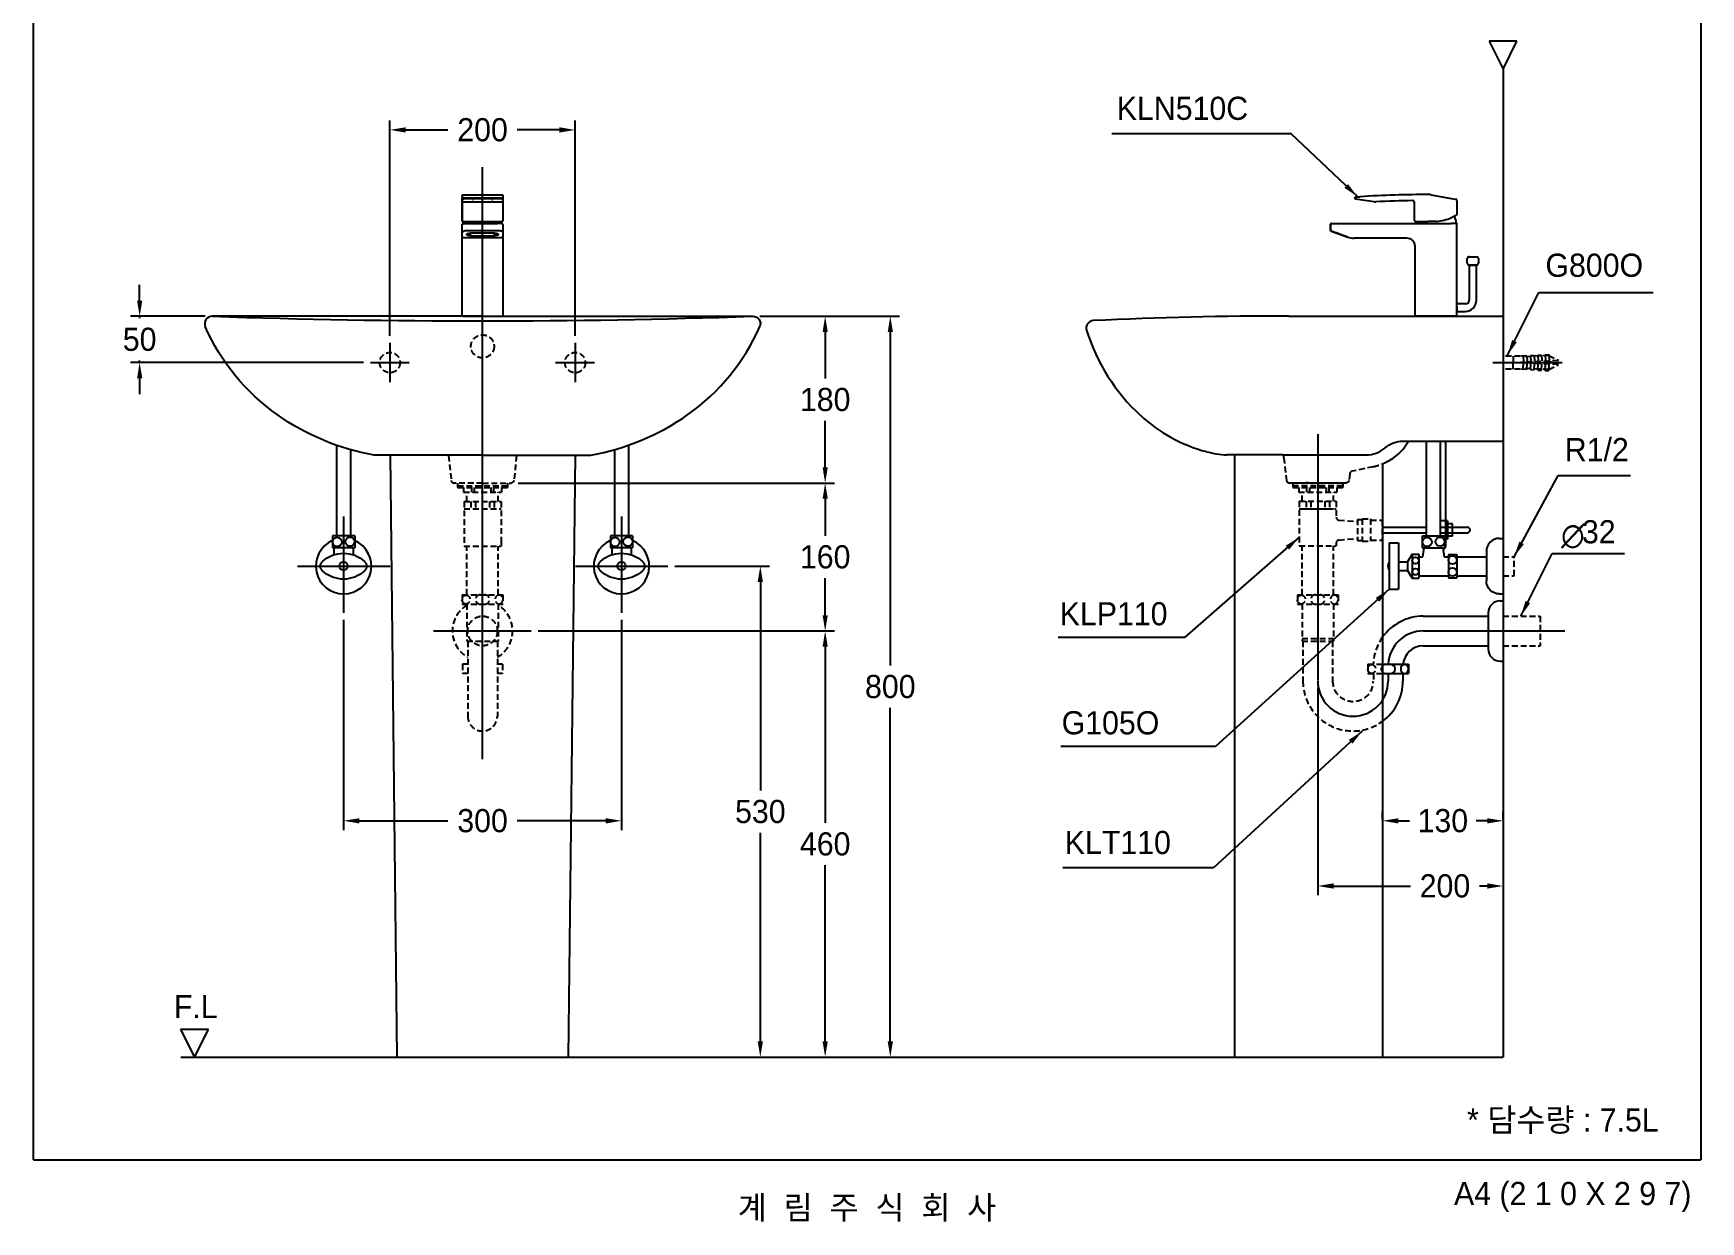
# Model space of a CAD drawing. Header units: millimetres. Extents: x 0 to 5738, y -67 to 2530.
# Drawn here: x 1938 to 3738, y -67 to 1216 of the extents above; entities that cross this region are included whole.
import ezdxf
from ezdxf.enums import TextEntityAlignment as Align
from ezdxf.lldxf.tags import DXFTag

# ---------------------------------------------------------------- set-up
doc = ezdxf.new("R2010")
doc.units = ezdxf.units.MM
doc.linetypes.add('DASHED2', pattern=[9.525, 6.35, -3.175])
for name, color, linetype in [('TEXT', 7, 'Continuous'), ('내부선 및 부속', 4, 'Continuous'), ('도각라인', 7, 'Continuous'), ('외형선', 3, 'Continuous'), ('점선', 6, 'DASHED2'), ('중심선', 1, 'DASHED'), ('치수선', 7, 'Continuous')]:
    doc.layers.add(name, color=color, linetype=linetype)
doc.styles.add('____', font='')
doc.styles.add('타이틀', font='H2GTRM.TTF', dxfattribs={"height": 25})
doc.styles.get('____').set_extended_font_data('굴림')
tags = doc.linetypes.add('DASHDOT', pattern=[70, 31, -13, 13, -13]).pattern_tags.tags
tags[10:11] = [DXFTag(74, 4), DXFTag(75, 0), DXFTag(340, '0'), DXFTag(46, 0.0), DXFTag(50, 0.0), DXFTag(44, 0.0), DXFTag(45, 0.0)]
tags[8:9] = [DXFTag(74, 4), DXFTag(75, 0), DXFTag(340, '0'), DXFTag(46, 0.0), DXFTag(50, 0.0), DXFTag(44, 0.0), DXFTag(45, 0.0)]
tags[6:7] = [DXFTag(74, 4), DXFTag(75, 0), DXFTag(340, '0'), DXFTag(46, 0.0), DXFTag(50, 0.0), DXFTag(44, 0.0), DXFTag(45, 0.0)]
tags[4:5] = [DXFTag(74, 4), DXFTag(75, 0), DXFTag(340, '0'), DXFTag(46, 0.0), DXFTag(50, 0.0), DXFTag(44, 0.0), DXFTag(45, 0.0)]
tags = doc.linetypes.add('DASHED', pattern=[25.72, 12.86, -12.86]).pattern_tags.tags
tags[6:7] = [DXFTag(74, 4), DXFTag(75, 0), DXFTag(340, '0'), DXFTag(46, 0.0), DXFTag(50, 0.0), DXFTag(44, 0.0), DXFTag(45, 0.0)]
tags[4:5] = [DXFTag(74, 4), DXFTag(75, 0), DXFTag(340, '0'), DXFTag(46, 0.0), DXFTag(50, 0.0), DXFTag(44, 0.0), DXFTag(45, 0.0)]
doc.dimstyles.new('MSADIM', dxfattribs={"dimtxt": 33, "dimasz": 17, "dimexe": 10, "dimexo": 7.5, "dimgap": 10, "dimtad": 0, "dimtih": 1, "dimtoh": 1, "dimdec": 0, "dimzin": 1, "dimdsep": 46, "dimtxsty": '____', "dimcen": 11.25, "dimadec": 0, "dimazin": 0, "dimtfac": 1, "dimtdec": 0, "dimtix": 1, "dimtmove": 0, "dimatfit": 3, "dimfxl": 0, "dimtolj": 1, "dimtzin": 1, "dimarcsym": 0})

# ---------------------------------------------------------------- blocks, each defined once
blk = doc.blocks.new('*D18')
at = {"layer": '치수선', "color": 0, "linetype": 'Continuous', "lineweight": -2}
for p, q in [((2322.7, 889.3), (2322.7, 1121.6)), ((2522.7, 889.3), (2522.7, 1121.6)), ((2339.7, 1111.6), (2385.4, 1111.6)), ((2505.7, 1111.6), (2460, 1111.6))]:
    blk.add_line(p, q, dxfattribs=at)
at = {"layer": '치수선', "color": 0, "linetype": 'Continuous'}
for points in [[(2339.7, 1114.4), (2339.7, 1108.7), (2322.7, 1111.6)], [(2505.7, 1114.4), (2505.7, 1108.7), (2522.7, 1111.6)]]:
    blk.add_solid(points, dxfattribs=at)
at = {"layer": '치수선', "color": 0, "linetype": 'Continuous', "insert": (2422.7, 1111.6), "char_height": 25, "attachment_point": 5, "style": '____'}
blk.add_mtext('\\A1;200', dxfattribs=at)
blk = doc.blocks.new('*D19')
at = {"layer": '치수선', "color": 0, "linetype": 'Continuous', "lineweight": -2}
for p, q in [((2052.5, 927.4), (2052.5, 944.4)), ((2123.4, 910.4), (2042.5, 910.4)), ((2052.5, 910.4), (2052.5, 908.3)), ((2294.1, 860.4), (2042.5, 860.4)), ((2052.5, 860.4), (2052.5, 862.6)), ((2052.5, 843.4), (2052.5, 826.4))]:
    blk.add_line(p, q, dxfattribs=at)
at = {"layer": '치수선', "color": 0, "linetype": 'Continuous'}
for points in [[(2049.7, 927.4), (2055.4, 927.4), (2052.5, 910.4)], [(2049.7, 843.4), (2055.4, 843.4), (2052.5, 860.4)]]:
    blk.add_solid(points, dxfattribs=at)
at = {"layer": '치수선', "color": 0, "linetype": 'Continuous', "insert": (2052.5, 885.4), "char_height": 25, "attachment_point": 5, "style": '____'}
blk.add_mtext('\\A1;50', dxfattribs=at)
blk = doc.blocks.new('*D20')
at = {"layer": '치수선', "color": 0, "linetype": 'Continuous', "lineweight": -2}
for p, q in [((2722.2, 910.4), (2802.6, 910.4)), ((2792.6, 893.4), (2792.6, 843.3)), ((2792.6, 747.4), (2792.6, 797.6)), ((2461, 730.4), (2802.6, 730.4))]:
    blk.add_line(p, q, dxfattribs=at)
at = {"layer": '치수선', "color": 0, "linetype": 'Continuous'}
for points in [[(2789.8, 893.4), (2795.4, 893.4), (2792.6, 910.4)], [(2789.8, 747.4), (2795.4, 747.4), (2792.6, 730.4)]]:
    blk.add_solid(points, dxfattribs=at)
at = {"layer": '치수선', "color": 0, "linetype": 'Continuous', "insert": (2792.6, 820.4), "char_height": 25, "attachment_point": 5, "style": '____'}
blk.add_mtext('\\A1;180', dxfattribs=at)
blk = doc.blocks.new('*D21')
at = {"layer": '치수선', "color": 0, "linetype": 'Continuous', "lineweight": -2}
for p, q in [((2461, 730.4), (2802.6, 730.4)), ((2792.6, 713.4), (2792.6, 673.4)), ((2792.6, 587.7), (2792.6, 627.7)), ((2482.7, 570.7), (2802.6, 570.7))]:
    blk.add_line(p, q, dxfattribs=at)
at = {"layer": '치수선', "color": 0, "linetype": 'Continuous'}
for points in [[(2789.8, 713.4), (2795.4, 713.4), (2792.6, 730.4)], [(2789.8, 587.7), (2795.4, 587.7), (2792.6, 570.7)]]:
    blk.add_solid(points, dxfattribs=at)
at = {"layer": '치수선', "color": 0, "linetype": 'Continuous', "insert": (2792.6, 650.6), "char_height": 25, "attachment_point": 5, "style": '____'}
blk.add_mtext('\\A1;160', dxfattribs=at)
blk = doc.blocks.new('*D22')
at = {"layer": '치수선', "color": 0, "linetype": 'Continuous', "lineweight": -2}
for p, q in [((2482.7, 570.7), (2802.6, 570.7)), ((2792.6, 553.7), (2792.6, 363.5)), ((2792.6, 127.7), (2792.6, 317.9)), ((2773.8, 110.7), (2802.6, 110.7))]:
    blk.add_line(p, q, dxfattribs=at)
at = {"layer": '치수선', "color": 0, "linetype": 'Continuous'}
for points in [[(2789.8, 553.7), (2795.4, 553.7), (2792.6, 570.7)], [(2789.8, 127.7), (2795.4, 127.7), (2792.6, 110.7)]]:
    blk.add_solid(points, dxfattribs=at)
at = {"layer": '치수선', "color": 0, "linetype": 'Continuous', "insert": (2792.6, 340.7), "char_height": 25, "attachment_point": 5, "style": '____'}
blk.add_mtext('\\A1;460', dxfattribs=at)
blk = doc.blocks.new('*D23')
at = {"layer": '치수선', "color": 0, "linetype": 'Continuous', "lineweight": -2}
for p, q in [((2630.4, 640.7), (2732.6, 640.7)), ((2722.6, 623.7), (2722.6, 398.5)), ((2722.6, 127.7), (2722.6, 352.9)), ((2710.8, 110.7), (2732.6, 110.7))]:
    blk.add_line(p, q, dxfattribs=at)
at = {"layer": '치수선', "color": 0, "linetype": 'Continuous'}
for points in [[(2719.7, 623.7), (2725.4, 623.7), (2722.6, 640.7)], [(2719.7, 127.7), (2725.4, 127.7), (2722.6, 110.7)]]:
    blk.add_solid(points, dxfattribs=at)
at = {"layer": '치수선', "color": 0, "linetype": 'Continuous', "insert": (2722.6, 375.7), "char_height": 25, "attachment_point": 5, "style": '____'}
blk.add_mtext('\\A1;530', dxfattribs=at)
blk = doc.blocks.new('*D24')
at = {"layer": '치수선', "color": 0, "linetype": 'Continuous', "lineweight": -2}
for p, q in [((2721.9, 910.4), (2872.9, 910.4)), ((2862.9, 893.4), (2862.9, 533.4)), ((2862.9, 127.7), (2862.9, 487.7)), ((2862.9, 110.7), (2872.9, 110.7))]:
    blk.add_line(p, q, dxfattribs=at)
at = {"layer": '치수선', "color": 0, "linetype": 'Continuous'}
for points in [[(2860.1, 893.4), (2865.8, 893.4), (2862.9, 910.4)], [(2860.1, 127.7), (2865.8, 127.7), (2862.9, 110.7)]]:
    blk.add_solid(points, dxfattribs=at)
at = {"layer": '치수선', "color": 0, "linetype": 'Continuous', "insert": (2862.9, 510.6), "char_height": 25, "attachment_point": 5, "style": '____'}
blk.add_mtext('\\A1;800', dxfattribs=at)
blk = doc.blocks.new('*D25')
at = {"layer": '치수선', "color": 0, "linetype": 'Continuous', "lineweight": -2}
for p, q in [((3324.4, 509.2), (3324.4, 285.4)), ((3341.4, 295.4), (3424.4, 295.4)), ((3507.4, 295.4), (3499, 295.4)), ((3524.4, 303.6), (3524.4, 285.4))]:
    blk.add_line(p, q, dxfattribs=at)
at = {"layer": '치수선', "color": 0, "linetype": 'Continuous'}
for points in [[(3341.4, 298.3), (3341.4, 292.6), (3324.4, 295.4)], [(3507.4, 298.3), (3507.4, 292.6), (3524.4, 295.4)]]:
    blk.add_solid(points, dxfattribs=at)
at = {"layer": '치수선', "color": 0, "linetype": 'Continuous', "insert": (3461.7, 295.4), "char_height": 25, "attachment_point": 5, "style": '____'}
blk.add_mtext('\\A1;200', dxfattribs=at)
blk = doc.blocks.new('*D26')
at = {"layer": '치수선', "color": 0, "linetype": 'Continuous', "lineweight": -2}
for p, q in [((3394.4, 367.6), (3394.4, 375.8)), ((3411.4, 365.8), (3423.4, 365.8)), ((3507.4, 365.8), (3495.3, 365.8)), ((3524.4, 367.6), (3524.4, 375.8))]:
    blk.add_line(p, q, dxfattribs=at)
at = {"layer": '치수선', "color": 0, "linetype": 'Continuous'}
for points in [[(3411.4, 368.6), (3411.4, 362.9), (3394.4, 365.8)], [(3507.4, 368.6), (3507.4, 362.9), (3524.4, 365.8)]]:
    blk.add_solid(points, dxfattribs=at)
at = {"layer": '치수선', "color": 0, "linetype": 'Continuous', "insert": (3459.4, 365.8), "char_height": 25, "attachment_point": 5, "style": '____'}
blk.add_mtext('\\A1;130', dxfattribs=at)
blk = doc.blocks.new('*D27')
at = {"layer": '치수선', "color": 0, "linetype": 'Continuous', "lineweight": -2}
for p, q in [((2272.7, 582.8), (2272.7, 355.8)), ((2572.7, 582.8), (2572.7, 355.8)), ((2289.7, 365.8), (2385.4, 365.8)), ((2555.7, 365.8), (2460, 365.8))]:
    blk.add_line(p, q, dxfattribs=at)
at = {"layer": '치수선', "color": 0, "linetype": 'Continuous'}
for points in [[(2289.7, 368.6), (2289.7, 362.9), (2272.7, 365.8)], [(2555.7, 368.6), (2555.7, 362.9), (2572.7, 365.8)]]:
    blk.add_solid(points, dxfattribs=at)
at = {"layer": '치수선', "color": 0, "linetype": 'Continuous', "insert": (2422.7, 365.8), "char_height": 25, "attachment_point": 5, "style": '____'}
blk.add_mtext('\\A1;300', dxfattribs=at)

msp = doc.modelspace()

# ---------------------------------------------------------------- linework, layer by layer
at = {"layer": '내부선 및 부속', "linetype": 'Continuous'}
for p, q in [((2400.7, 1040.4), (2400.7, 1038.2)), ((2400.7, 1040.4), (2400.7, 1040.3)), ((2400.7, 1040.3), (2400.7, 1036.5)), ((2400.7, 1036.9), (2400.7, 1038.2)), ((2400.7, 1034.9), (2400.7, 1036.9)), ((2400.7, 1036.5), (2400.7, 1035.6)), ((2400.7, 1013.4), (2400.7, 1036.1)), ((2400.7, 1036.1), (2400.7, 1034.8)), ((2400.7, 1034.4), (2400.7, 1035.6)), ((2400.7, 1034.8), (2400.7, 1034.9)), ((2400.7, 1034.4), (2400.7, 1017.6)), ((2401.7, 1041.5), (2443.7, 1041.5)), ((2401.7, 1033.9), (2443.7, 1033.9)), ((2438.7, 1037.8), (2406.7, 1037.8)), ((2406.7, 1037.8), (2406.7, 1037.6)), ((2406.7, 1037.6), (2438.7, 1037.6)), ((2412.7, 1037.2), (2411.7, 1037.2)), ((2411.7, 1037.2), (2411.7, 1036.6)), ((2411.7, 1036.6), (2411.7, 1036.4)), ((2411.7, 1036.4), (2412.7, 1036.4)), ((2412.7, 1036.4), (2412.7, 1037.2)), ((2412.7, 1036.6), (2412.7, 1037.2)), ((2412.7, 1036.4), (2412.7, 1036.6)), ((2432.7, 1037.2), (2432.7, 1036.6)), ((2433.7, 1037.2), (2432.7, 1037.2)), ((2432.7, 1036.6), (2432.7, 1036.4)), ((2432.7, 1036.4), (2433.7, 1036.4)), ((2433.7, 1036.4), (2432.7, 1036.4)), ((2433.7, 1036.6), (2433.7, 1037.2)), ((2433.7, 1036.4), (2433.7, 1037.2)), ((2433.7, 1036.4), (2433.7, 1036.6)), ((2433.7, 1036.4), (2433.7, 1036.4)), ((2438.7, 1037.6), (2438.7, 1037.8)), ((2443.7, 1033.8), (2443.7, 1033.9)), ((2444.7, 1040.5), (2444.7, 1038.2)), ((2444.7, 1038.2), (2444.7, 1036.9)), ((2444.7, 1036.9), (2444.7, 1034.9)), ((2444.7, 1036.1), (2444.7, 1036.1)), ((2444.7, 1036.1), (2444.7, 1013.4)), ((2444.7, 1034.8), (2444.7, 1034.9)), ((3364.4, 1037.9), (3364.4, 1038.1)), ((3364.4, 1038.1), (3364.4, 1037.9)), ((3370.2, 1036.2), (3365.2, 1036.9)), ((3385.3, 1034.1), (3370.2, 1036.2)), ((3428.9, 1013.7), (3428.9, 1032.3)), ((3446.8, 1041.5), (3468.5, 1037.7)), ((3468.5, 1037.7), (3473.5, 1036.8)), ((3474.4, 1035.8), (3474.4, 1035.7)), ((3474.4, 1034.7), (3474.4, 1035.7)), ((3474.4, 1034.7), (3474.4, 1020.3)), ((2400.7, 1017.6), (2400.7, 1013.4)), ((2400.7, 1001.3), (2400.7, 1009.4)), ((2400.7, 910.4), (2400.7, 1009.4)), ((2402.1, 1012.4), (2401.7, 1012.4)), ((2401.7, 1010.4), (2406.7, 1010.4)), ((2443.2, 1012.4), (2402.1, 1012.4)), ((2406.7, 1010.4), (2438.7, 1010.4)), ((2443.7, 1010.4), (2438.7, 1010.4)), ((2443.7, 1012.4), (2443.2, 1012.4)), ((2444.7, 1009.4), (2444.7, 1001.3)), ((3338.1, 1003.4), (3338.1, 1009.7)), ((3338.1, 1009.7), (3338.1, 1003.4)), ((3339.1, 1010.7), (3344.1, 1010.7)), ((3344.1, 1010.7), (3468.4, 1010.7)), ((3429.9, 1012.7), (3443.3, 1012.7)), ((3430.4, 1012.7), (3434.8, 1012.7)), ((3445.4, 1012.7), (3443.3, 1012.7)), ((3452.4, 1012.7), (3445.4, 1012.7)), ((3473.4, 1010.7), (3468.4, 1010.7)), ((3473.4, 1010.7), (3474.4, 1010.7)), ((3474.4, 1010.7), (3474.4, 1009.7)), ((3474.4, 910.7), (3474.4, 1009.7)), ((2400.7, 996.6), (2400.7, 1001.3)), ((2400.7, 995.4), (2400.7, 996.6)), ((2400.7, 910.4), (2400.7, 995.4)), ((2401.7, 995.6), (2443.7, 995.6)), ((2406.7, 1003.1), (2438.7, 1003.1)), ((2435.7, 1000.1), (2409.7, 1000.1)), ((2409.7, 997.4), (2409.7, 1000.1)), ((2409.7, 997.4), (2435.7, 997.4)), ((2435.7, 997.4), (2435.7, 1000.1)), ((2444.7, 1001.3), (2444.7, 996.6)), ((2444.7, 995.4), (2444.7, 996.6)), ((2444.7, 995.4), (2444.7, 995.4)), ((2444.7, 995.4), (2444.7, 910.4)), ((3343.8, 1000.6), (3338.8, 1002.4)), ((3338.8, 1002.4), (3343.8, 1000.6)), ((3343.8, 1000.6), (3356.8, 995.9)), ((3356.8, 995.9), (3343.8, 1000.6)), ((3344.4, 1000.4), (3351.9, 997.7)), ((3351.9, 997.7), (3344.4, 1000.4)), ((3420.4, 994.7), (3363.6, 994.7)), ((3429.4, 910.7), (3429.4, 985.7)), ((3485.8, 967.6), (3485.8, 972.7)), ((3487.8, 974.7), (3495.9, 974.7)), ((3497.8, 972.8), (3497.8, 967.6)), ((3491.8, 965.7), (3487.7, 965.7)), ((3487.8, 965.7), (3487.8, 927.7)), ((3487.8, 965.7), (3495.8, 965.7)), ((3494.1, 965.7), (3489.4, 965.7)), ((3495.8, 965.7), (3491.8, 965.7)), ((3495.9, 965.7), (3491.8, 965.7)), ((3495.8, 927.7), (3495.8, 965.7)), ((3474.4, 942.7), (3474.4, 947.7)), ((3474.4, 920.7), (3474.4, 942.7)), ((3483.8, 923.7), (3474.4, 923.7)), ((3474.4, 920.7), (3474.4, 915.7)), ((2401.2, 910.4), (2444.1, 910.4)), ((3474.4, 910.7), (3429.4, 910.7)), ((3463.8, 910.7), (3466.8, 910.7)), ((3463.8, 910.7), (3469.8, 910.7)), ((3474.4, 915.7), (3483.8, 915.7)), ((3441.9, 673.4), (3441.9, 775.7)), ((3456.9, 673.4), (3456.9, 775.7)), ((3462.4, 775.7), (3462.4, 664.7)), ((2265.2, 771.2), (2265.2, 673.4)), ((2280.2, 766.4), (2280.2, 673.4)), ((2565.2, 766.4), (2565.2, 673.4)), ((2580.2, 771.2), (2580.2, 673.4)), ((3464.4, 689.7), (3456.9, 689.7)), ((3464.4, 689.7), (3464.4, 669.7)), ((3469.9, 686.2), (3464.4, 686.2)), ((3469.9, 673.2), (3469.9, 686.2)), ((2260.7, 673.4), (2260.7, 660.4)), ((2284.7, 673.4), (2260.7, 673.4)), ((2284.7, 673.4), (2284.7, 660.4)), ((2560.7, 673.4), (2560.7, 660.4)), ((2584.7, 673.4), (2560.7, 673.4)), ((2584.7, 673.4), (2584.7, 660.4)), ((3394.4, 682.7), (3441.9, 682.7)), ((3394.4, 676.7), (3441.9, 676.7)), ((3437.4, 673.4), (3461.4, 673.4)), ((3437.4, 660.4), (3437.4, 673.4)), ((3456.9, 682.7), (3485.9, 682.7)), ((3456.9, 676.7), (3485.9, 676.7)), ((3461.4, 660.4), (3461.4, 673.4)), ((3464.4, 669.7), (3461.4, 669.7)), ((3462.4, 669.7), (3462.4, 662)), ((3469.9, 673.2), (3464.4, 673.2)), ((3520.4, 670.7), (3524.4, 670.7)), ((2284.7, 660.4), (2260.7, 660.4)), ((2262.2, 660.4), (2262.2, 653)), ((2283.2, 660.4), (2283.2, 653)), ((2584.7, 660.4), (2560.7, 660.4)), ((2562.2, 660.4), (2562.2, 653)), ((2583.2, 660.4), (2583.2, 653)), ((3401.4, 665.7), (3401.4, 615.7)), ((3401.4, 665.7), (3411.4, 665.7)), ((3411.4, 665.7), (3411.4, 615.7)), ((3426.4, 653.7), (3421.4, 645.4)), ((3426.4, 653.7), (3433.4, 653.7)), ((3426.4, 653.7), (3426.4, 627.7)), ((3433.4, 653.7), (3433.4, 627.7)), ((3433.4, 650.9), (3437.9, 650.9)), ((3437.4, 660.4), (3461.4, 660.4)), ((3437.9, 650.9), (3439.4, 660.4)), ((3459.4, 660.4), (3460.9, 650.9)), ((3460.9, 650.9), (3465.4, 650.9)), ((3465.4, 653.2), (3465.4, 628.2)), ((3465.4, 653.2), (3474.4, 653.2)), ((3474.4, 653.2), (3474.4, 628.2)), ((3474.4, 650.9), (3506.4, 650.9)), ((3506.4, 656.7), (3506.4, 624.7)), ((3411.4, 645.4), (3421.4, 645.4)), ((3411.4, 635.9), (3421.4, 635.9)), ((3421.4, 645.4), (3421.4, 635.9)), ((3421.4, 635.9), (3426.4, 627.7)), ((3433.4, 630.4), (3465.4, 630.4)), ((3474.4, 630.4), (3506.4, 630.4)), ((3401.4, 615.7), (3411.4, 615.7)), ((3426.4, 627.7), (3433.4, 627.7)), ((3465.4, 628.2), (3474.4, 628.2)), ((3520.4, 610.7), (3524.4, 610.7)), ((3521.4, 603.2), (3524.4, 603.2)), ((3438.3, 586.7), (3508.4, 586.7)), ((3508.4, 590.2), (3508.4, 554.7)), ((3438.3, 554.7), (3508.4, 554.7)), ((3508.4, 554.7), (3508.4, 551.2)), ((3394.4, 534.7), (3422.4, 534.7)), ((3394.4, 524.7), (3422.4, 524.7)), ((3416.4, 524.7), (3416.4, 516.7)), ((3422.4, 534.7), (3422.4, 524.7)), ((3521.4, 538.2), (3524.4, 538.2))]:
    msp.add_line(p, q, dxfattribs=at)
at = {"layer": '내부선 및 부속', "linetype": 'Continuous', "flags": 128}
for points in [[(2249.9, 645.8, -0.388889), (2295.4, 645.8)], [(2549.9, 645.8, -0.388889), (2595.4, 645.8)], [(2249.9, 635.5, -0.44), (2249.9, 645.8)], [(2295.4, 635.5, -0.388889), (2249.9, 635.5)], [(2295.4, 645.8, -0.44), (2295.4, 635.5)], [(2549.9, 635.5, -0.44), (2549.9, 645.8)], [(2595.4, 635.5, -0.388889), (2549.9, 635.5)], [(2595.4, 645.8, -0.44), (2595.4, 635.5)], [(3520.4, 610.7, -0.414214), (3506.4, 624.7)]]:
    msp.add_lwpolyline(points, format="xyb", dxfattribs=at)
at = {"layer": '내부선 및 부속', "linetype": 'Continuous'}
for centre, radius in [((2265.7, 666.8), 5), ((2279.6, 667.1), 5), ((2565.7, 666.8), 5), ((2579.6, 667.1), 5), ((3442.4, 666.8), 5), ((3456.4, 667.1), 5), ((3429.9, 646.7), 3.5), ((3469.9, 647.2), 4.5), ((2272.7, 640.7), 4.5), ((2572.7, 640.7), 4.5), ((3429.9, 634.7), 3.5), ((3469.9, 634.2), 4.5)]:
    msp.add_circle(centre, radius, dxfattribs=at)
for centre, radius, start, end in [((2443.7, 1034.8), 1, 270, 0), ((3365.4, 1037.9), 1, 202.1993, 262.1993), ((3365.4, 1037.9), 1, 202.1993, 262.1993), ((3365.4, 1037.9), 1, 202.1993, 262.1993), ((3365.4, 1037.9), 1, 202.1993, 262.1993), ((3438.1, 41.7), 1000, 89.5936, 93.8863), ((3386.7, 1044), 10, 262.1993, 272.9349), ((3438.1, 41.7), 993.6, 90.6538, 92.9349), ((3425.6, 1032.2), 3.34, 2.007, 69.3544), ((3445.1, 1031.7), 10, 80, 89.5936), ((2401.7, 1013.4), 1, 180, 270), ((2401.7, 1009.4), 1, 90, 180), ((2401.7, 1009.4), 1, 90, 180), ((2430.3, 1005.4), 27.6, 165.1842, 169.4357), ((2416, 1005.4), 27.6, 10.5643, 14.8158), ((2443.7, 1013.4), 1, 270, 0), ((2443.7, 1009.4), 1, 0, 90), ((3339.1, 1009.7), 1, 90, 180), ((3339.1, 1009.7), 1, 90, 180), ((3429.9, 1013.7), 1, 180, 270), ((3461.5, 1005.6), 27.6, 165.1842, 169.4357), ((3446.8, 1068.2), 55.8, 275.72, 293.156), ((3447.2, 1005.6), 27.6, 10.5643, 27.3016), ((3363.6, 1014.7), 20, 250, 270), ((3363.6, 1014.7), 20, 250, 270), ((3420.4, 985.7), 9, 0, 90), ((3487.8, 972.7), 2, 90, 180), ((3495.9, 972.8), 1.92, 0, 90), ((3487.7, 967.6), 1.92, 180, 270), ((3495.9, 967.6), 1.92, 270, 0), ((3483.8, 927.7), 4, 270, 0), ((3483.8, 927.7), 12, 270, 0), ((2272.7, 640.7), 30, 113.5781, 66.4218), ((2572.7, 640.7), 30, 113.5781, 66.4218), ((3485.9, 679.7), 3, 270, 90), ((3520.4, 656.7), 14, 90, 180), ((3459.4, 662), 3, 274.3938, 0), ((3407.8, 640.7), 7.84, 144.9654, 215.0346), ((3521.4, 590.2), 13, 90, 180), ((3438.3, 532.7), 54, 90, 144.3942), ((3438.3, 532.7), 22, 90, 174.7841), ((3521.4, 551.2), 13, 180, 270), ((3397.9, 529.7), 5, 90, 134.3525), ((3397.9, 529.7), 5, 225.6475, 270), ((3402.9, 529.7), 5, 270, 90), ((3418.9, 529.7), 5, 98.6269, 261.3731), ((3417.4, 529.7), 5, 278.6269, 81.3731), ((3362.4, 516.7), 54, 306.3473, 0)]:
    msp.add_arc(centre, radius, start, end, dxfattribs=at)
for points, knots in [([(2400.7, 1040.6), (2400.7, 1040.6), (2400.7, 1040.7), (2400.8, 1040.9), (2400.9, 1041.1), (2401.1, 1041.3), (2401.4, 1041.4), (2401.6, 1041.5), (2401.7, 1041.5)], [0, 0, 0, 0, 0.097046, 0.215477, 0.366984, 0.6013, 0.806128, 1, 1, 1, 1]), ([(2406.7, 1037.8), (2406.2, 1037.8), (2405.5, 1037.8), (2404.7, 1037.8), (2404.1, 1037.9), (2403.5, 1037.9), (2402.7, 1037.9), (2402.1, 1037.9), (2401.6, 1038), (2401.4, 1038), (2401.3, 1038), (2401.1, 1038), (2400.8, 1038.1), (2400.7, 1038.1), (2400.7, 1038.2)], [0, 0, 0, 0, 0.142857, 0.214286, 0.285714, 0.357143, 0.428571, 0.571429, 0.642857, 0.678571, 0.696429, 0.714286, 0.857143, 1, 1, 1, 1]), ([(2400.7, 1036.9), (2400.7, 1037), (2401.1, 1037.2), (2402.8, 1037.5), (2404.9, 1037.6), (2406.2, 1037.6), (2406.7, 1037.6)], [0, 0, 0, 0, 0.285714, 0.571429, 0.857143, 1, 1, 1, 1]), ([(2444.6, 1038.1), (2444.5, 1038.1), (2444.4, 1038.1), (2444.1, 1038), (2443.4, 1038), (2442.6, 1037.9), (2441.9, 1037.9), (2441.1, 1037.9), (2440, 1037.8), (2439.1, 1037.8), (2438.7, 1037.8)], [0, 0, 0, 0, 0.022938, 0.185782, 0.348626, 0.511469, 0.592891, 0.674313, 0.837156, 1, 1, 1, 1]), ([(2438.7, 1037.6), (2439.6, 1037.6), (2441.4, 1037.6), (2443.5, 1037.4), (2444.3, 1037.2), (2444.5, 1037.1), (2444.6, 1037.1)], [0, 0, 0, 0, 0.32589, 0.651781, 0.977671, 1, 1, 1, 1]), ([(2443.7, 1041.5), (2443.7, 1041.5), (2443.8, 1041.5), (2444, 1041.4), (2444.3, 1041.3), (2444.4, 1041.1), (2444.5, 1041), (2444.6, 1040.8), (2444.6, 1040.7), (2444.7, 1040.6), (2444.7, 1040.6), (2444.7, 1040.5)], [0, 0, 0, 0, 0.020818, 0.239105, 0.419032, 0.574027, 0.708164, 0.821662, 0.913084, 0.980269, 1, 1, 1, 1]), ([(3365.3, 1039.1), (3365.1, 1039.1), (3364.9, 1039), (3364.7, 1038.8), (3364.5, 1038.6), (3364.4, 1038.4), (3364.4, 1038.2), (3364.4, 1038.1)], [0, 0, 0, 0, 0.285714, 0.428571, 0.571429, 0.785714, 1, 1, 1, 1]), ([(3365.3, 1039.1), (3365.3, 1039.1), (3365.4, 1039.1), (3365.7, 1039.1), (3366, 1039.1), (3366.5, 1039.2), (3367.2, 1039.2), (3368.1, 1039.3), (3369.2, 1039.3), (3369.9, 1039.4), (3370.3, 1039.4)], [0, 0, 0, 0, 0.142857, 0.285714, 0.357143, 0.428571, 0.571429, 0.714286, 0.857143, 1, 1, 1, 1]), ([(3473.7, 1019.3), (3473.7, 1019.3), (3473.6, 1019.3), (3473.4, 1019.2), (3473, 1018.9), (3472.7, 1018.8), (3472.3, 1018.6), (3471.9, 1018.4), (3471.4, 1018.1), (3470.7, 1017.8), (3470.1, 1017.5), (3469.5, 1017.2), (3469.3, 1017.1), (3469.2, 1017.1)], [0, 0, 0, 0, 0.022972, 0.19686, 0.283804, 0.370748, 0.457692, 0.5229, 0.63158, 0.718524, 0.892412, 0.935884, 1, 1, 1, 1]), ([(3473.3, 1019.1), (3473.3, 1019.1), (3473.3, 1019.1), (3473.3, 1019.1), (3473.2, 1019.1), (3473.2, 1019), (3473.1, 1019), (3473, 1019), (3473, 1018.9), (3472.9, 1018.9), (3472.9, 1018.9), (3472.8, 1018.8), (3472.8, 1018.8), (3472.7, 1018.8), (3472.7, 1018.8), (3472.6, 1018.7), (3472.5, 1018.7), (3472.3, 1018.6), (3472.3, 1018.6), (3472.1, 1018.5), (3472, 1018.4), (3471.9, 1018.3), (3471.8, 1018.3), (3471.8, 1018.3), (3471.8, 1018.3), (3471.7, 1018.3)], [0, 0, 0, 0, 0.147203, 0.147203, 0.295653, 0.295653, 0.37051, 0.37051, 0.483564, 0.483564, 0.521467, 0.521467, 0.597561, 0.597561, 0.635788, 0.635788, 0.751471, 0.751471, 0.829397, 0.829397, 0.947331, 0.947331, 0.986892, 0.986892, 1, 1, 1, 1]), ([(3474.2, 1020.2), (3474.2, 1020.1), (3474.2, 1019.9), (3474.1, 1019.7), (3474, 1019.5), (3473.8, 1019.4), (3473.7, 1019.3)], [0, 0, 0, 0, 0.250001, 0.499999, 0.749998, 1, 1, 1, 1]), ([(3474.2, 1020.2), (3474.2, 1020.2), (3474.3, 1020.3), (3474.4, 1020.3), (3474.4, 1020.3)], [0, 0, 0, 0, 0.15708, 1, 1, 1, 1]), ([(2400.7, 1001.3), (2400.7, 1001.6), (2401.1, 1002.1), (2402.8, 1002.8), (2404.9, 1003.1), (2406.2, 1003.1), (2406.7, 1003.1)], [0, 0, 0, 0, 0.285714, 0.571429, 0.857143, 1, 1, 1, 1]), ([(2400.7, 995.4), (2400.7, 995.4), (2400.7, 995.4), (2400.7, 995.3), (2400.7, 995.2), (2400.7, 995.2)], [0, 0, 0, 0, 0.003909, 0.003909, 1, 1, 1, 1]), ([(2438.7, 1003.1), (2439.6, 1003.1), (2441.4, 1003), (2443.5, 1002.5), (2444.3, 1002), (2444.5, 1001.7), (2444.6, 1001.7)], [0, 0, 0, 0, 0.326484, 0.652968, 0.979452, 1, 1, 1, 1]), ([(2444.7, 995.3), (2444.6, 995.2), (2444.6, 995.2), (2444.6, 995.2), (2444.6, 995.2)], [0, 0, 0, 0, 0.705199, 1, 1, 1, 1]), ([(3338.1, 1003.4), (3338.1, 1003.3), (3338.1, 1003.1), (3338.2, 1002.9), (3338.3, 1002.7), (3338.5, 1002.6), (3338.7, 1002.5), (3338.8, 1002.4)], [0, 0, 0, 0, 0.214286, 0.428571, 0.571429, 0.714286, 1, 1, 1, 1])]:
    msp.add_open_spline(points, degree=3, knots=knots, dxfattribs=at)
for points in [[(2401.7, 1033.9), (2400.7, 1033.9), (2400.7, 1034.9)], [(2444.7, 1034.9), (2444.7, 1033.9), (2443.7, 1033.9)], [(2401.7, 995.6), (2400.7, 995.6), (2400.7, 996.6)], [(2444.7, 996.6), (2444.7, 995.6), (2443.7, 995.6)]]:
    msp.add_rational_spline(points, [1, 0.707106769085, 1], degree=2, dxfattribs=at)
for points, degree in [([(2444.1, 1033.9), (2444.1, 1033.9), (2444.1, 1033.8), (2444.2, 1033.8)], 3), ([(2444.3, 1034), (2444.2, 1033.9), (2444.2, 1033.8), (2444.2, 1033.8)], 3), ([(2444.6, 1038.4), (2444.7, 1038.2), (2444.6, 1038.1)], 2), ([(2444.6, 1038.4), (2444.7, 1038.3), (2444.7, 1038.2), (2444.7, 1038.2)], 3), ([(2444.7, 1038.2), (2444.7, 1038.2), (2444.6, 1038.1), (2444.6, 1038.1)], 3), ([(2444.6, 1037.1), (2444.6, 1036.9), (2444.6, 1036.7)], 2), ([(2444.6, 1037.1), (2444.6, 1037), (2444.7, 1037), (2444.7, 1036.9)], 3), ([(2444.7, 1036.9), (2444.7, 1036.9), (2444.7, 1036.8), (2444.6, 1036.7)], 3), ([(3365.3, 1039.1), (3364.8, 1039), (3364.4, 1038.6), (3364.4, 1038.1)], 3), ([(3364.4, 1037.9), (3364.4, 1037.4), (3364.8, 1036.9), (3365.2, 1036.9)], 3), ([(3365, 1039), (3365.1, 1039), (3365.1, 1039), (3365.1, 1039)], 3), ([(3365.4, 1039.1), (3365.4, 1039.1), (3365.4, 1039.1), (3365.5, 1039.1)], 3), ([(3468.5, 1037.7), (3468.5, 1037.7), (3468.5, 1037.7), (3468.5, 1037.7)], 3), ([(3474.4, 1035.8), (3474.4, 1036.3), (3474, 1036.8), (3473.5, 1036.8)], 3), ([(3469.2, 1017.1), (3469, 1017), (3468.7, 1016.9)], 2), ([(3468.8, 1016.9), (3468.8, 1016.9), (3468.8, 1016.9), (3468.7, 1016.9)], 3), ([(2444.6, 1001.7), (2444.6, 1001.6), (2444.7, 1001.4), (2444.7, 1001.3)], 3), ([(2444.6, 1001.7), (2444.6, 1001.4), (2444.6, 1001.1)], 2), ([(2444.7, 1001.3), (2444.7, 1001.3), (2444.7, 1001.2), (2444.6, 1001.1)], 3), ([(3338.1, 1003.4), (3338.1, 1003), (3338.4, 1002.6), (3338.8, 1002.4)], 3)]:
    msp.add_open_spline(points, degree=degree, dxfattribs=at)
for points in [[(2409.7, 997.4), (2405.7, 997.4), (2405.7, 998.8), (2405.7, 1000.1), (2409.7, 1000.1)], [(2435.7, 1000.1), (2439.7, 1000.1), (2439.7, 998.8), (2439.7, 997.4), (2435.7, 997.4)]]:
    msp.add_rational_spline(points, [1, 0.707106769085, 1, 0.707106769085, 1], degree=2, knots=[0, 0, 0, 0.5, 0.5, 1, 1, 1], dxfattribs=at)
at = {"layer": '도각라인', "color": 7}
for p, q in [((1937.8, 0), (1937.8, 2530)), ((3737.8, 2530), (3737.8, 0)), ((1937.8, 0), (3737.8, 0))]:
    msp.add_line(p, q, dxfattribs=at)
at = {"layer": '외형선', "linetype": 'Continuous'}
for p, q in [((3539.4, 1207.2), (3509.4, 1207.2)), ((3509.4, 1207.2), (3524.4, 1177.2)), ((3524.4, 1177.2), (3539.4, 1207.2)), ((3524.4, 1177.2), (3524.4, 110.7)), ((2422.7, 910.4), (2130.7, 910.4)), ((2422.7, 910.4), (2714.7, 910.4)), ((3293, 910.7), (3524.4, 910.7)), ((3416.6, 775.7), (3422.3, 775.7)), ((3422.3, 775.7), (3524.4, 775.7)), ((2422.7, 760.4), (2307, 760.4)), ((2322.8, 760.4), (2330.2, 110.7)), ((2422.7, 760.4), (2538.3, 760.4)), ((2522.6, 760.4), (2515.2, 110.7)), ((3286.6, 760.7), (3226.3, 760.7)), ((3234.4, 760.7), (3234.4, 110.7)), ((3286.6, 760.7), (3376.9, 760.7)), ((3524.4, 765.7), (3524.4, 440.7)), ((3394.4, 751.1), (3394.4, 682.7)), ((3394.4, 682.7), (3394.4, 564.1)), ((3394.4, 564.1), (3394.4, 110.7)), ((2126.7, 140.7), (2096.7, 140.7)), ((2096.7, 140.7), (2111.7, 110.7)), ((2111.7, 110.7), (2126.7, 140.7)), ((2097.1, 110.7), (3524.4, 110.7)), ((3234.4, 110.7), (3394.4, 110.7)), ((3234.4, 110.7), (3394.4, 110.7))]:
    msp.add_line(p, q, dxfattribs=at)
at = {"layer": '외형선', "linetype": 'Continuous', "flags": 128}
for points in [[(2714.4, 910.4, -0.553026), (2722, 899.2)], [(2201, 804.2, -0.135827), (2123.3, 899.2)], [(2305.8, 760.5, -0.110476), (2201, 804.2)], [(3396.8, 768.2, -0.182676), (3416.6, 775.7)], [(2307, 760.4, -0.043793), (2305.8, 760.5)]]:
    msp.add_lwpolyline(points, format="xyb", dxfattribs=at)
msp.add_lwpolyline([(2123.3, 899.2), (2123.3, 899.2)], dxfattribs=at)
at = {"layer": '외형선', "linetype": 'Continuous'}
for centre, radius, start, end in [((2130.7, 902.4), 8, 88.038, 203.813), ((2422.7, 9426.3), 8520.9, 268.03801, 271.96199), ((3082.4, 897.7), 8, 92.7195, 197.3388), ((3293, -3536.8), 4447.5, 90, 92.7195), ((2511.6, 992.1), 230, 305.2471, 336.187), ((2729.3, 896), 8, 156.1870032493935, 156.1870103723707), ((3275.2, 957.9), 210, 197.3388, 227.3403), ((2494.3, 1016.6), 260, 280.0301, 305.2471), ((3248.1, 928.5), 170, 227.3403, 255.0259), ((3378, 798.9), 50, 308.5601, 332.348), ((2538.3, 767.4), 7, 270, 280.0301), ((3232.6, 870.5), 110, 255.0259, 266.7397), ((3376.9, 790.7), 30, 270, 311.4096), ((3371.8, 806.7), 59.9, 292.066, 308.5601)]:
    msp.add_arc(centre, radius, start, end, dxfattribs=at)
at = {"layer": '점선'}
for p, q in [((3543, 867.4), (3524.4, 867.4)), ((3535.4, 867.4), (3535.4, 860.4)), ((3550, 867.8), (3543, 867.4)), ((3574, 868.1), (3546, 866.6)), ((3546, 867.6), (3546.4, 860.6)), ((3550, 867.8), (3550.4, 860.8)), ((3554, 868), (3558, 868.2)), ((3554, 868), (3554.3, 861)), ((3558, 868.2), (3558.3, 861.2)), ((3562, 868.4), (3566, 868.6)), ((3562, 868.4), (3562.3, 861.4)), ((3566, 868.6), (3566.3, 861.7)), ((3570, 868.9), (3574, 869.1)), ((3570, 868.9), (3570.3, 861.9)), ((3574, 869.1), (3574.3, 862.1)), ((3574, 868.1), (3584.3, 862.6)), ((3543, 853.4), (3524.4, 853.4)), ((3535.4, 853.4), (3535.4, 860.4)), ((3550, 853.1), (3543, 853.4)), ((3584.3, 862.6), (3543.2, 860.4)), ((3584.3, 858.3), (3543.2, 860.4)), ((3546, 853.3), (3546.4, 860.3)), ((3574, 852.8), (3546, 854.3)), ((3550, 853.1), (3550.4, 860.1)), ((3554, 852.9), (3554.3, 859.9)), ((3554, 852.9), (3558, 852.7)), ((3558, 852.7), (3558.3, 859.6)), ((3562, 852.4), (3562.3, 859.4)), ((3562, 852.4), (3566, 852.2)), ((3566, 852.2), (3566.3, 859.2)), ((3570, 852), (3570.3, 859)), ((3570, 852), (3574, 851.8)), ((3577.4, 860.4), (3572.3, 862)), ((3577.4, 860.4), (3572.3, 858.9)), ((3574, 851.8), (3574.3, 858.8)), ((3574, 852.8), (3584.3, 858.3)), ((2385.8, 760), (2388.9, 733.1)), ((2459.5, 760), (2456.5, 733.1)), ((3287.6, 757.7), (3290.5, 733.3)), ((3359, 740.5), (3358.2, 733.3)), ((3384.4, 748), (3361.4, 743.1)), ((2422.7, 730.4), (2391.8, 730.4)), ((2422.7, 730.4), (2391.8, 730.4)), ((2422.7, 730.4), (2391.8, 730.4)), ((2395.7, 730.4), (2395.7, 725.4)), ((2395.7, 727.4), (2449.7, 727.4)), ((2395.7, 725.4), (2449.7, 725.4)), ((2402.2, 725.4), (2402.2, 720.4)), ((2402.2, 720.4), (2443.2, 720.4)), ((2405.7, 710.4), (2405.7, 720.4)), ((2410.7, 725.4), (2410.7, 720.4)), ((2413.7, 725.4), (2413.7, 720.4)), ((2422.7, 730.4), (2453.5, 730.4)), ((2422.7, 730.4), (2453.5, 730.4)), ((2422.7, 730.4), (2453.5, 730.4)), ((2431.7, 725.4), (2431.7, 720.4)), ((2434.7, 725.4), (2434.7, 720.4)), ((2439.7, 710.4), (2439.7, 720.4)), ((2443.2, 725.4), (2443.2, 720.4)), ((2449.7, 730.4), (2449.7, 725.4)), ((3293.5, 730.7), (3355.2, 730.7)), ((3297.4, 730.7), (3351.4, 730.7)), ((3297.4, 730.7), (3297.4, 725.7)), ((3297.4, 727.7), (3351.4, 727.7)), ((3297.4, 725.7), (3351.4, 725.7)), ((3303.9, 725.7), (3303.9, 720.7)), ((3303.9, 720.7), (3344.9, 720.7)), ((3307.4, 710.7), (3307.4, 720.7)), ((3314.2, 730.7), (3311.9, 730.7)), ((3312.4, 725.7), (3312.4, 720.7)), ((3315.4, 725.7), (3315.4, 720.7)), ((3333.4, 725.7), (3333.4, 720.7)), ((3336.4, 725.7), (3336.4, 720.7)), ((3341.4, 710.7), (3341.4, 720.7)), ((3344.9, 725.7), (3344.9, 720.7)), ((3351.4, 730.7), (3351.4, 725.7)), ((2402.7, 710.4), (2402.7, 662.4)), ((2402.7, 710.4), (2442.7, 710.4)), ((2402.7, 702.4), (2442.7, 702.4)), ((2410.2, 710.4), (2410.2, 702.4)), ((2415.2, 710.4), (2415.2, 702.4)), ((2430.2, 710.4), (2430.2, 702.4)), ((2435.2, 710.4), (2435.2, 702.4)), ((2442.7, 710.4), (2442.7, 665.7)), ((3304.4, 710.7), (3304.4, 662.7)), ((3304.4, 710.7), (3344.4, 710.7)), ((3304.4, 702.7), (3344.4, 702.7)), ((3307.4, 702.7), (3341.4, 702.7)), ((3311.9, 710.7), (3311.9, 702.7)), ((3316.9, 710.7), (3316.9, 702.7)), ((3331.9, 710.7), (3331.9, 702.7)), ((3336.9, 710.7), (3336.9, 702.7)), ((3344.4, 710.7), (3344.4, 693.4)), ((3347.1, 690.4), (3367.4, 688.7)), ((3367.4, 691.2), (3367.4, 668.2)), ((3367.4, 691.2), (3372.4, 691.2)), ((3372.4, 691.7), (3372.4, 667.7)), ((3372.4, 691.7), (3381.4, 691.7)), ((3381.4, 691.7), (3381.4, 667.7)), ((3381.4, 690.4), (3393.9, 690.4)), ((3393.9, 690.4), (3393.9, 668.9)), ((3347.1, 668.9), (3367.4, 670.7)), ((3367.4, 668.2), (3372.4, 668.2)), ((3372.4, 667.7), (3381.4, 667.7)), ((3381.4, 668.9), (3393.9, 668.9)), ((3394.4, 682.7), (3393.9, 682.7)), ((3394.4, 676.7), (3393.9, 676.7)), ((2402.7, 662.4), (2442.7, 662.4)), ((2405.7, 609.7), (2405.7, 662.4)), ((2439.7, 609.7), (2439.7, 662.4)), ((2442.7, 665.7), (2442.7, 662.4)), ((3304.4, 662.7), (3344.4, 662.7)), ((3307.4, 609.7), (3307.4, 662.7)), ((3341.4, 609.7), (3341.4, 662.7)), ((3344.4, 665.9), (3344.4, 662.7)), ((3524.4, 650.9), (3536.4, 650.9)), ((3536.4, 630.4), (3536.4, 650.9)), ((3524.4, 630.4), (3536.4, 630.4)), ((2400.7, 609.7), (2444.7, 609.7)), ((2400.7, 609.7), (2400.7, 599.7)), ((2400.7, 599.7), (2444.7, 599.7)), ((2405.7, 599.7), (2405.7, 559.7)), ((2439.7, 599.7), (2439.7, 559.7)), ((2444.7, 609.7), (2444.7, 599.7)), ((3302.4, 609.7), (3346.4, 609.7)), ((3302.4, 609.7), (3302.4, 599.7)), ((3302.4, 599.7), (3346.4, 599.7)), ((3307.4, 599.7), (3307.4, 559.7)), ((3341.4, 599.7), (3341.4, 559.7)), ((3346.4, 609.7), (3346.4, 599.7)), ((3524.4, 586.7), (3564.4, 586.7)), ((3564.4, 586.7), (3564.4, 554.7)), ((2405.7, 559.7), (2439.7, 559.7)), ((2406.7, 559.7), (2406.7, 478.7)), ((2438.7, 559.7), (2438.7, 478.7)), ((3307.4, 562.7), (3341.4, 562.7)), ((3307.4, 559.7), (3341.4, 559.7)), ((3308.4, 559.7), (3308.4, 516.7)), ((3340.4, 559.7), (3340.4, 516.7)), ((3524.4, 554.7), (3564.4, 554.7)), ((2400.9, 534.7), (2400.9, 524.7)), ((2406.7, 534.7), (2400.9, 534.7)), ((2406.7, 524.7), (2400.9, 524.7)), ((2444.4, 534.7), (2438.7, 534.7)), ((2444.4, 524.7), (2438.7, 524.7)), ((2444.4, 534.7), (2444.4, 524.7)), ((3378.4, 534.7), (3394.4, 534.7)), ((3378.4, 534.7), (3378.4, 524.7)), ((3378.4, 524.7), (3394.4, 524.7)), ((3384.4, 534.7), (3384.4, 535.8)), ((3384.4, 524.7), (3384.4, 516.7))]:
    msp.add_line(p, q, dxfattribs=at)
at = {"layer": '점선', "flags": 128}
for points in [[(2385.7, 760.4, -0.020248), (2385.8, 760)], [(3286.6, 760.7, -0.100224), (3287.6, 757.7)], [(2456.5, 733.1, -0.381264), (2453.5, 730.4)], [(2456.5, 733.1, -0.381264), (2453.5, 730.4)], [(3358.2, 733.3, -0.380667), (3355.2, 730.7)], [(2404.9, 599.7, -0.859727), (2404.9, 609.6)], [(2404.9, 609.6, -0.859727), (2404.9, 599.7)], [(3306.6, 599.7, -0.859727), (3306.6, 609.6)], [(3306.6, 609.6, -0.859727), (3306.6, 599.7)], [(3382.6, 524.7, -0.859727), (3382.6, 534.6)], [(3382.6, 534.6, -0.859727), (3382.6, 524.7)]]:
    msp.add_lwpolyline(points, format="xyb", dxfattribs=at)
at = {"layer": '점선'}
for centre, radius in [((2422.7, 877.9), 12.5), ((2322.7, 860.4), 11), ((2522.7, 860.4), 11), ((2422.7, 570.7), 16)]:
    msp.add_circle(centre, radius, dxfattribs=at)
for centre, radius, start, end in [((2465.5, 759.3), 6, 168.8404, 173.4802), ((3362, 740.2), 3, 102.0519, 173.3578), ((3371.8, 806.7), 59.9, 282.0519, 292.066), ((2391.8, 733.4), 3, 186.5198, 270), ((2391.8, 733.4), 3, 186.5198, 270), ((3293.5, 733.7), 3, 186.8405, 270.0029), ((3347.4, 693.4), 3, 180, 265.0303), ((3347.4, 665.9), 3, 94.9697, 180), ((2422.7, 570.7), 32.5, 121.5389, 240.5076), ((2420.2, 604.7), 5, 90, 270), ((2425.2, 604.7), 5, 270, 90), ((2441.2, 604.7), 5, 98.6269, 261.3731), ((2422.7, 570.7), 32.5, 299.4924, 58.4611), ((2439.7, 604.7), 5, 278.6269, 81.3731), ((3321.9, 604.7), 5, 90, 270), ((3326.9, 604.7), 5, 270, 90), ((3342.9, 604.7), 5, 98.6269, 261.3731), ((3341.4, 604.7), 5, 278.6269, 81.3731), ((3438.3, 532.7), 54, 144.3942, 176.6714), ((3397.9, 529.7), 5, 134.3525, 225.6475), ((3397.9, 529.7), 5, 90, 90.0012), ((3362.4, 516.7), 54, 180, 306.3473), ((3362.4, 516.7), 22, 180, 0), ((2422.7, 478.7), 16, 180, 0)]:
    msp.add_arc(centre, radius, start, end, dxfattribs=at)
at = {"layer": '중심선', "linetype": 'DASHDOT'}
for p, q in [((2422.7, 432.4), (2422.7, 1071.5)), ((2322.7, 881.8), (2322.7, 839.3)), ((2522.7, 881.8), (2522.7, 839.3)), ((2301.6, 860.4), (2343.4, 860.4)), ((2501.6, 860.4), (2543.4, 860.4)), ((3513.4, 860.4), (3588.1, 860.4)), ((3324.4, 783.3), (3324.4, 517.1)), ((2272.7, 694.1), (2272.7, 590.3)), ((2572.7, 694.1), (2572.7, 590.3)), ((2222.9, 640.7), (2322.9, 640.7)), ((2522.9, 640.7), (2622.9, 640.7)), ((2369.8, 570.7), (2475.2, 570.7)), ((2373.8, 570.7), (2470.2, 570.7)), ((3438.3, 570.7), (3591.3, 570.7)), ((3400.4, 524.7), (3400.4, 516.7))]:
    msp.add_line(p, q, dxfattribs=at)
for centre, start, end in [((3438.3, 532.7), 90, 176.6714), ((3362.4, 516.7), 180, 0)]:
    msp.add_arc(centre, 38, start, end, dxfattribs=at)

# ---------------------------------------------------------------- texts
at = {"layer": 'TEXT', "style": '타이틀'}
msp.add_text('F.L', height=25, dxfattribs=at).set_placement((2113.1, 165.3), align=Align.MIDDLE)
for s, p in [('* 담수량 : 7.5L', (3589, 42.9)), ('계  림  주  식  회  사', (2837.8, -51.7))]:
    msp.add_text(s, height=25, dxfattribs=at).set_placement(p, align=Align.MIDDLE_CENTER)
msp.add_text('A4 (2 1 0 X 2 9 7)', height=25, dxfattribs=at).set_placement((3727.8, -36.5), align=Align.MIDDLE_RIGHT)
at = {"layer": 'TEXT', "char_height": 25, "width": 380.447, "attachment_point": 1, "line_spacing_factor": 0.963855, "style": '타이틀'}
for s, insert in [('\\A1;KLN510C', (3107.4, 1147.4)), ('\\A1;G800O', (3570.2, 978)), ('\\A1;KLP110', (3045.8, 601.8)), ('\\A1;G105O', (3047.9, 484.1)), ('\\A1;KLT110', (3051.3, 354.9))]:
    msp.add_mtext(s, dxfattribs=dict(at, insert=insert))
at = {"layer": '치수선'}
for s, style, p in [('∅', '____', (3587.1, 661.3)), ('32', '타이틀', (3609.6, 665.3))]:
    msp.add_text(s, height=25, dxfattribs=dict(at, style=style)).set_placement(p)
at = {"layer": '치수선', "linetype": 'Continuous', "insert": (3591.1, 779), "char_height": 25, "width": 380.447, "attachment_point": 1, "line_spacing_factor": 0.963855, "style": '타이틀'}
msp.add_mtext('\\A1;R1/2', dxfattribs=at)

# ---------------------------------------------------------------- dimensions: what is measured, and where the dimension line sits
at = {"layer": '치수선', "linetype": 'Continuous'}
for base, p1, p2, picture, middle in [((2522.7, 1111.6), (2322.7, 881.8), (2522.7, 881.8), '*D18', (2422.7, 1111.6)), ((3524.4, 295.4), (3324.4, 516.7), (3524.4, 311.1), '*D25', (3461.7, 295.4)), ((3524.4, 365.8), (3394.4, 360.1), (3524.4, 360.1), '*D26', (3459.4, 365.8))]:
    dim = msp.add_linear_dim(base=base, p1=p1, p2=p2, dimstyle='MSADIM', override={"dimtxt": 25}, dxfattribs=at)
    dim.commit()
    dim.dimension.update_dxf_attribs({"geometry": picture, "text_midpoint": middle, "dimtype": 160})
for base, p1, p2, picture, middle in [((2052.5, 910.4), (2301.6, 860.4), (2130.9, 910.4), '*D19', (2052.5, 885.4)), ((2862.9, 110.7), (2714.4, 910.4), (2855.4, 110.7), '*D24', (2862.9, 510.6)), ((2722.6, 110.7), (2622.9, 640.7), (2703.3, 110.7), '*D23', (2722.6, 375.7))]:
    dim = msp.add_linear_dim(base=base, p1=p1, p2=p2, angle=90, dimstyle='MSADIM', override={"dimtxt": 25}, dxfattribs=at)
    dim.commit()
    dim.dimension.update_dxf_attribs({"geometry": picture, "text_midpoint": middle, "dimtype": 160})
for base, p1, p2, picture, middle in [((2792.6, 730.4), (2714.7, 910.4), (2453.5, 730.4), '*D20', (2792.6, 820.4)), ((2792.6, 570.7), (2453.5, 730.4), (2475.2, 570.7), '*D21', (2792.6, 650.6)), ((2792.6, 110.7), (2475.2, 570.7), (2766.3, 110.7), '*D22', (2792.6, 340.7))]:
    dim = msp.add_linear_dim(base=base, p1=p1, p2=p2, angle=90, dimstyle='MSADIM', override={"dimtxt": 25}, dxfattribs=at)
    dim.commit()
    dim.dimension.update_dxf_attribs({"geometry": picture, "text_midpoint": middle})
dim = msp.add_linear_dim(base=(2572.7, 365.8), p1=(2272.7, 590.3), p2=(2572.7, 590.3), dimstyle='MSADIM', override={"dimtxt": 25}, dxfattribs=at)
dim.commit()
dim.dimension.update_dxf_attribs({"geometry": '*D27', "text_midpoint": (2422.7, 365.8)})

# ---------------------------------------------------------------- leaders
for points in [[(3367.5, 1039.4), (3295.5, 1107.3), (3102, 1107.3)], [(3529.2, 868.4), (3562.9, 936), (3686.6, 936)], [(3536.3, 650.9), (3584.1, 738.6), (3662.1, 738.6)], [(3304.4, 671.8), (3180.6, 563.7), (3044.1, 563.7)], [(3543.6, 586.7), (3577.4, 654.3), (3655.6, 654.3)], [(3401.4, 615.7), (3214.1, 446.1), (3046.9, 446)], [(3372.4, 462.6), (3212, 315.2), (3049, 315.2)]]:
    msp.add_leader(points, dimstyle='MSADIM', override={"dimtxt": 25}, dxfattribs=at)

doc.saveas('drawing.dxf')
